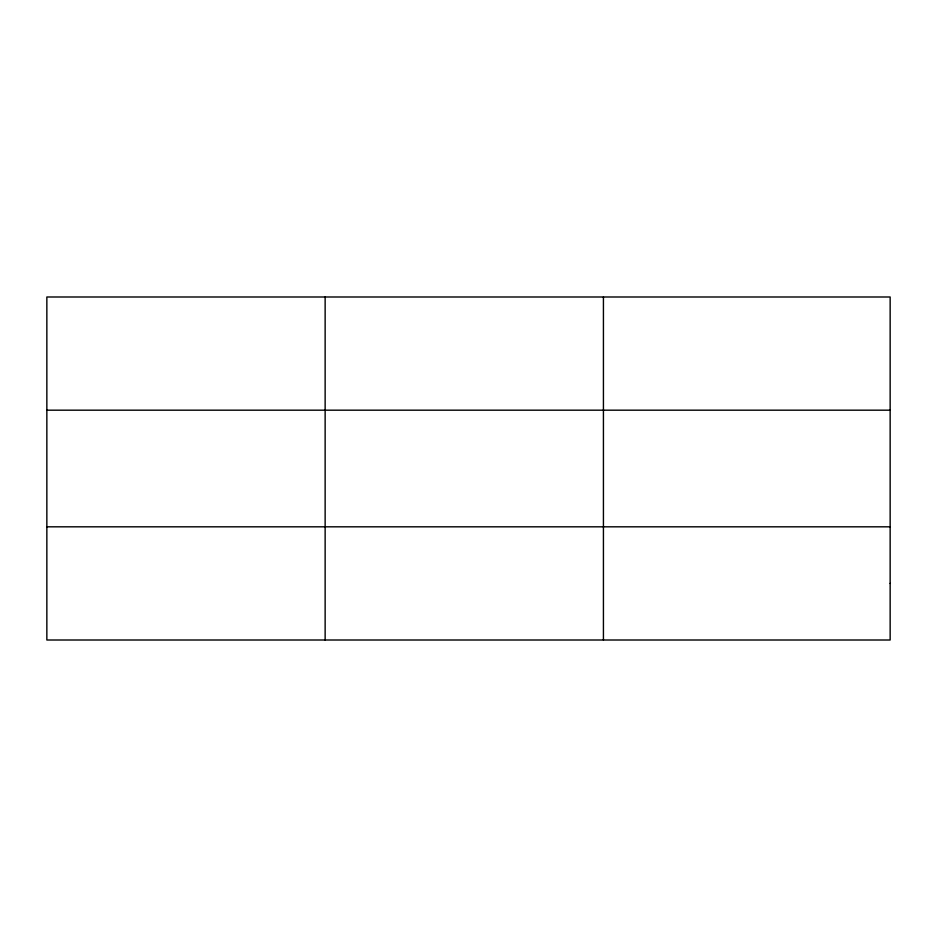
<?xml version="1.0" encoding="UTF-8"?>
<svg xmlns="http://www.w3.org/2000/svg" width="937" height="937" viewBox="0 0 937 937"><rect width="100%" height="100%" fill="white"/><g stroke="black" fill="none" stroke-linecap="round" stroke-linejoin="round"><path stroke-width="1.41" d="M325.139 640.006L325.139 296.994M603.428 640.006L603.428 296.994M46.85 410.183L890.15 410.183M46.85 526.817L890.15 526.817M890.15 583.411L890.15 640.006L46.85 640.006L46.85 296.994L890.15 296.994L890.15 583.411"/></g></svg>
